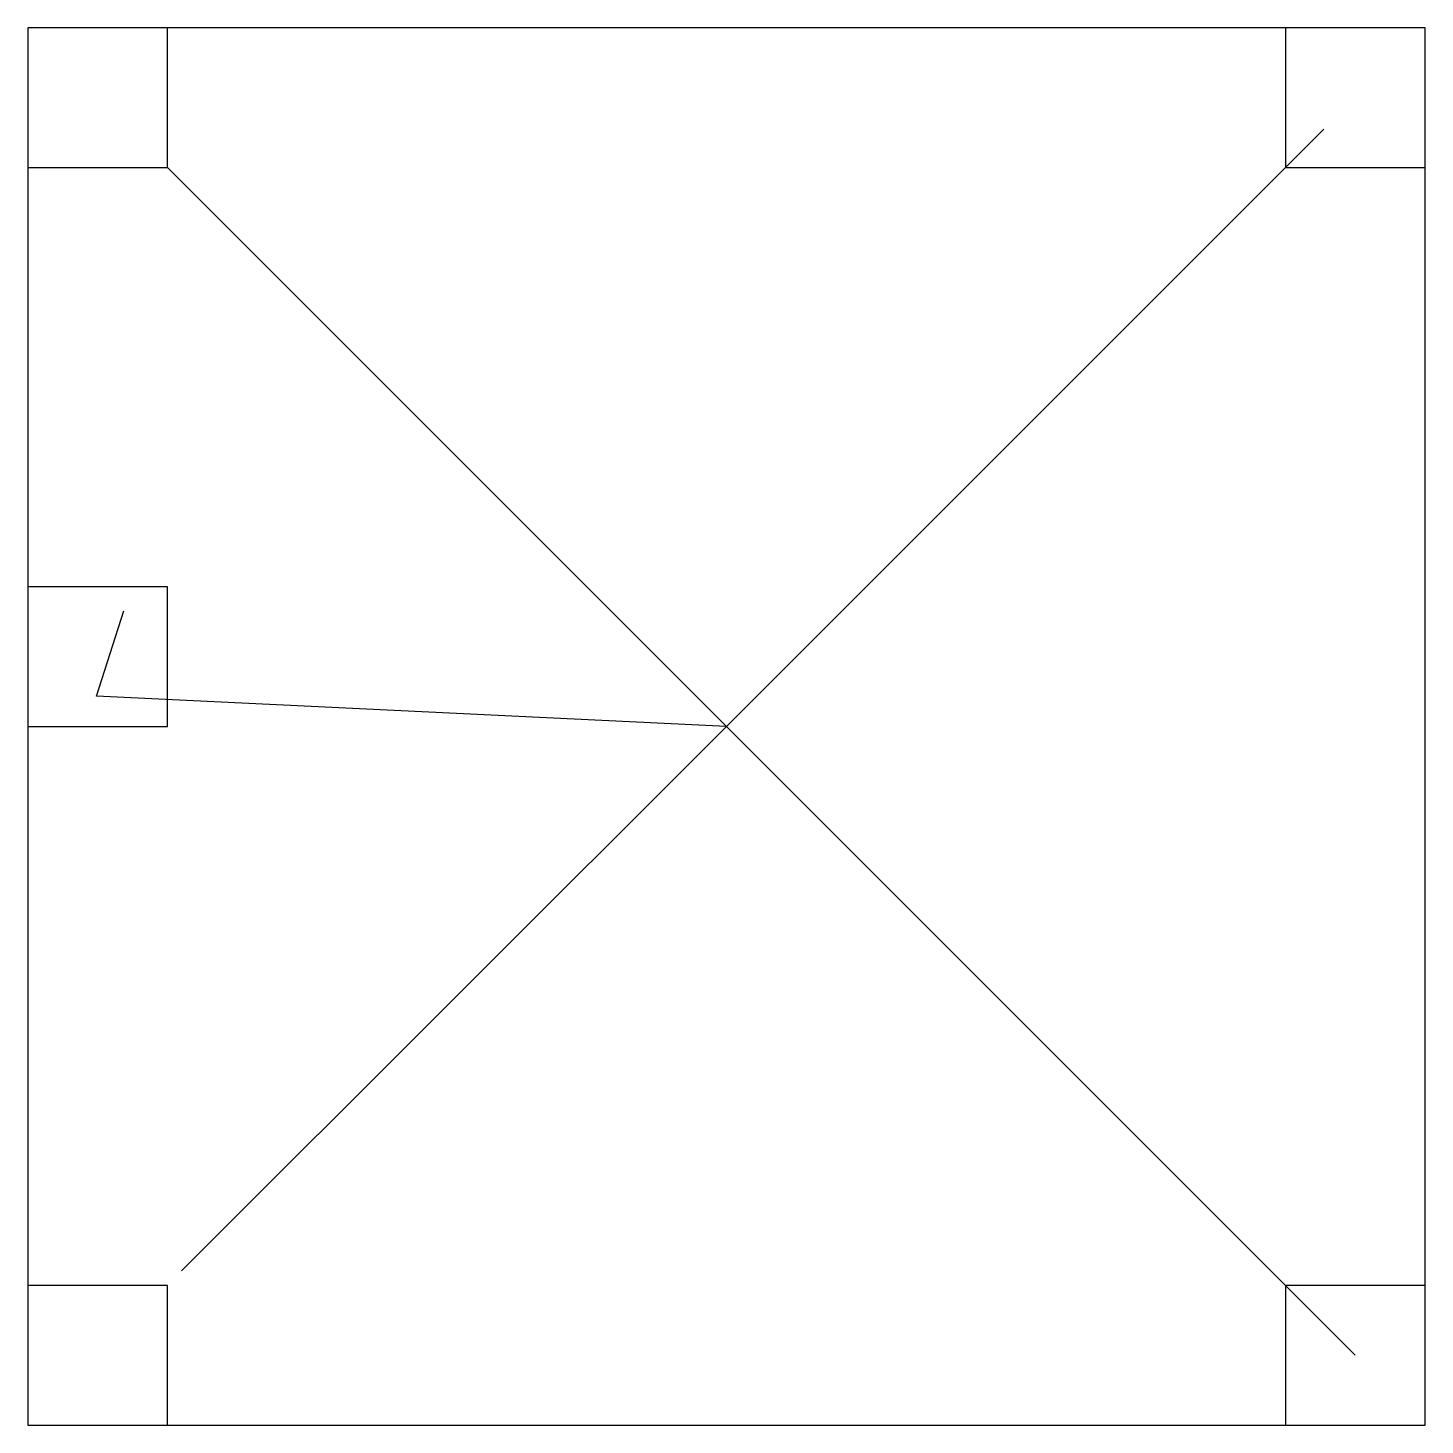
# Model space of a CAD drawing. Header units: millimetres. Extents: x 0 to 10, y 0 to 10.
import ezdxf

# ---------------------------------------------------------------- set-up
doc = ezdxf.new("R2010")
doc.units = ezdxf.units.MM
for name, color, linetype in [('Destination', 3, 'Continuous'), ('Graph', 94, 'Continuous'), ('Intermediate', 2, 'Continuous'), ('Origin', 1, 'Continuous'), ('Wall', 4, 'Continuous')]:
    doc.layers.add(name, color=color, linetype=linetype)

msp = doc.modelspace()

# ---------------------------------------------------------------- linework, layer by layer
at = {"layer": 'Destination'}
for points in [[(0, 0), (1, 0), (1, 1), (0, 1), (0, 0)], [(10, 0), (10, 1), (9, 1), (9, 0), (10, 0)]]:
    msp.add_lwpolyline(points, dxfattribs=at)
at = {"layer": 'Graph'}
for points in [[(5, 5), (9.275, 9.275)], [(5, 5), (1, 9)], [(5, 5), (0.49, 5.216), (0.687, 5.829)], [(5, 5), (1.098, 1.104)], [(5, 5), (9.5, 0.5)]]:
    msp.add_lwpolyline(points, dxfattribs=at)
at = {"layer": 'Intermediate'}
for points in [[(10, 10), (9, 10), (9, 9), (10, 9), (10, 10)], [(0, 5), (1, 5), (1, 6), (0, 6), (0, 5)]]:
    msp.add_lwpolyline(points, dxfattribs=at)
at = {"layer": 'Origin'}
msp.add_lwpolyline([(0, 10), (0, 9), (1, 9), (1, 10), (0, 10)], dxfattribs=at)
at = {"layer": 'Wall'}
msp.add_lwpolyline([(0, 0), (10, 0), (10, 10), (0, 10), (0, 0)], dxfattribs=at)

doc.saveas('drawing.dxf')
